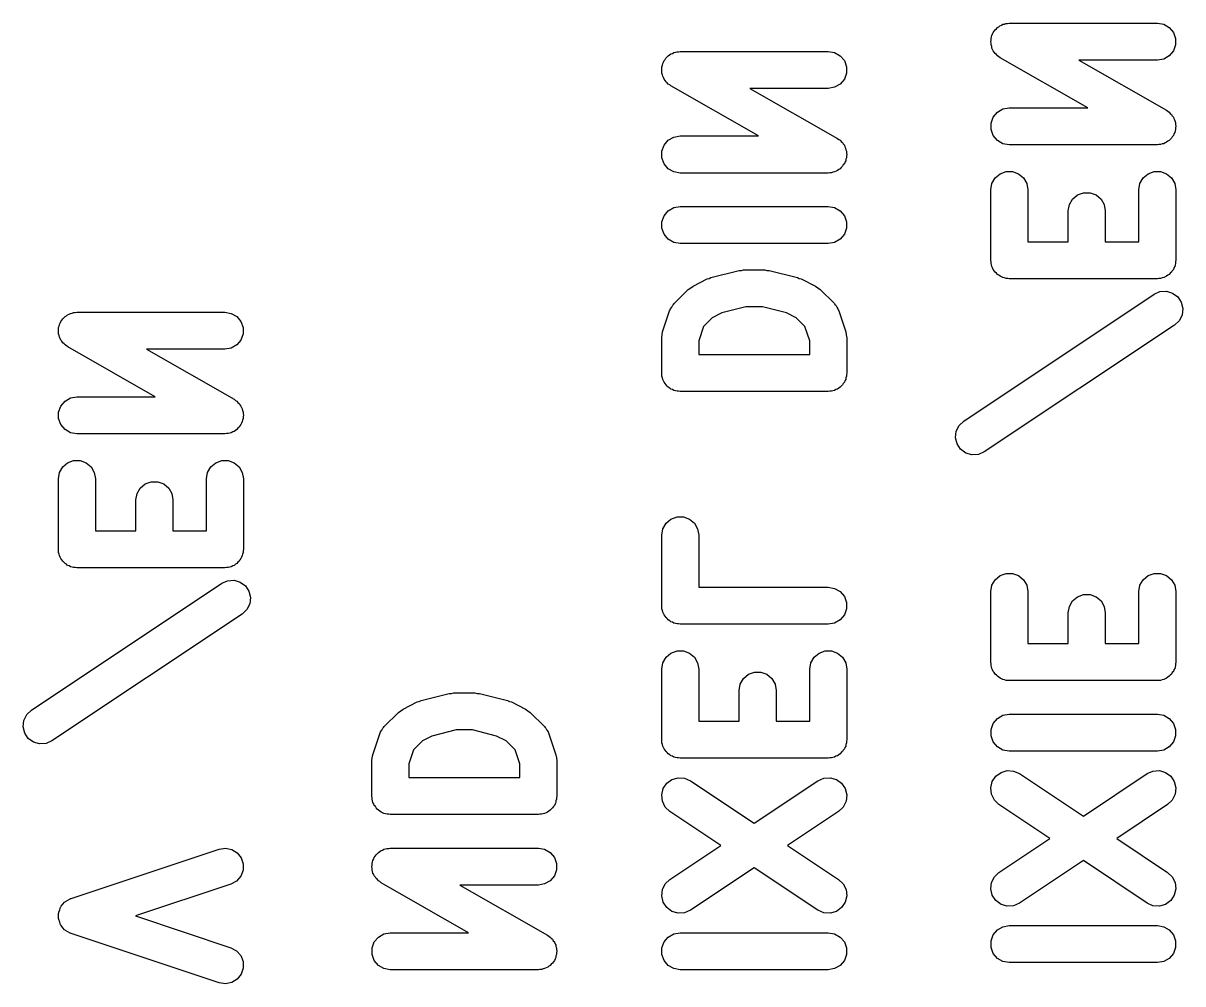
# Model space of a CAD drawing. Extents: x 70 to 226, y -104 to -44.
# Drawn here: x 131.1 to 140.5, y -96.87 to -89.09 of the extents above; entities that cross this region are included whole.
import ezdxf

# ---------------------------------------------------------------- set-up
doc = ezdxf.new("R2010")
doc.units = 0
doc.header["$MEASUREMENT"] = 0
doc.layers.add('BLACK', color=7, linetype='CONTINUOUS')

msp = doc.modelspace()

# ---------------------------------------------------------------- linework, layer by layer
at = {"layer": 'Black'}
for p, q in [((139.055, -89.0942), (139.067, -89.0898)), ((139.067, -89.0898), (139.08, -89.0897)), ((139.08, -89.0897), (139.094, -89.0874)), ((139.094, -89.0874), (140.294, -89.0874)), ((140.294, -89.0874), (140.345, -89.0964)), ((138.95, -89.1993), (138.952, -89.1867)), ((138.952, -89.1867), (138.959, -89.175)), ((138.959, -89.175), (138.964, -89.1624)), ((138.964, -89.1624), (138.972, -89.1526)), ((138.972, -89.1526), (138.978, -89.1415)), ((138.978, -89.1415), (138.989, -89.1328)), ((138.989, -89.1328), (138.997, -89.1224)), ((138.997, -89.1224), (139.008, -89.1161)), ((139.008, -89.1161), (139.018, -89.1078)), ((139.018, -89.1078), (139.031, -89.1031)), ((139.031, -89.1031), (139.042, -89.0964)), ((139.042, -89.0964), (139.055, -89.0942)), ((140.345, -89.0964), (140.39, -89.1224)), ((140.39, -89.1224), (140.424, -89.1624)), ((140.424, -89.1624), (140.441, -89.2113)), ((138.944, -89.238), (138.946, -89.2248)), ((138.946, -89.2506), (138.944, -89.238)), ((138.946, -89.2113), (138.95, -89.1993)), ((138.946, -89.2248), (138.946, -89.2113)), ((138.946, -89.2634), (138.946, -89.2506)), ((138.951, -89.276), (138.946, -89.2634)), ((138.953, -89.2893), (138.951, -89.276)), ((140.441, -89.2634), (140.424, -89.3124)), ((140.441, -89.2113), (140.441, -89.2634)), ((136.305, -89.3811), (136.311, -89.37)), ((136.311, -89.37), (136.322, -89.3613)), ((136.322, -89.3613), (136.33, -89.351)), ((136.33, -89.351), (136.341, -89.3446)), ((136.341, -89.3446), (136.351, -89.3364)), ((136.351, -89.3364), (136.364, -89.3317)), ((136.364, -89.3317), (136.375, -89.325)), ((136.375, -89.325), (136.388, -89.3228)), ((136.388, -89.3228), (136.4, -89.3183)), ((136.4, -89.3183), (136.413, -89.3183)), ((136.413, -89.3183), (136.427, -89.3159)), ((136.427, -89.3159), (137.627, -89.3159)), ((137.627, -89.3159), (137.678, -89.325)), ((137.678, -89.325), (137.723, -89.351)), ((137.723, -89.351), (137.757, -89.3909)), ((138.959, -89.3003), (138.953, -89.2893)), ((138.964, -89.3124), (138.959, -89.3003)), ((138.972, -89.3227), (138.964, -89.3124)), ((138.979, -89.3343), (138.972, -89.3227)), ((138.989, -89.3425), (138.979, -89.3343)), ((138.997, -89.3523), (138.989, -89.3425)), ((139.009, -89.359), (138.997, -89.3523)), ((139.019, -89.3676), (139.009, -89.359)), ((139.729, -89.7731), (139.019, -89.3676)), ((140.39, -89.3523), (140.345, -89.3783)), ((140.424, -89.3124), (140.39, -89.3523)), ((136.277, -89.4666), (136.279, -89.4533)), ((136.279, -89.4792), (136.277, -89.4666)), ((136.279, -89.4399), (136.283, -89.4279)), ((136.279, -89.4533), (136.279, -89.4399)), ((136.283, -89.4279), (136.285, -89.4153)), ((136.285, -89.4153), (136.292, -89.4036)), ((136.292, -89.4036), (136.297, -89.3909)), ((136.297, -89.3909), (136.305, -89.3811)), ((137.757, -89.3909), (137.774, -89.4399)), ((137.774, -89.4399), (137.774, -89.492)), ((140.294, -89.3874), (139.658, -89.3874)), ((139.658, -89.3874), (140.368, -89.7928)), ((140.345, -89.3783), (140.294, -89.3874)), ((136.279, -89.492), (136.279, -89.4792)), ((136.284, -89.5046), (136.279, -89.492)), ((136.286, -89.5179), (136.284, -89.5046)), ((136.292, -89.5289), (136.286, -89.5179)), ((136.297, -89.5409), (136.292, -89.5289)), ((136.305, -89.5512), (136.297, -89.5409)), ((136.312, -89.5629), (136.305, -89.5512)), ((136.322, -89.571), (136.312, -89.5629)), ((137.757, -89.5409), (137.723, -89.5808)), ((137.774, -89.492), (137.757, -89.5409)), ((136.33, -89.5808), (136.322, -89.571)), ((136.342, -89.5876), (136.33, -89.5808)), ((136.352, -89.5962), (136.342, -89.5876)), ((137.062, -90.0016), (136.352, -89.5962)), ((137.627, -89.6159), (136.991, -89.6159)), ((136.991, -89.6159), (137.701, -90.0214)), ((137.678, -89.6069), (137.627, -89.6159)), ((137.723, -89.5808), (137.678, -89.6069)), ((138.964, -89.8481), (138.997, -89.8082)), ((138.997, -89.8082), (139.042, -89.7821)), ((139.042, -89.7821), (139.094, -89.7731)), ((139.094, -89.7731), (139.729, -89.7731)), ((140.368, -89.7928), (140.378, -89.8014)), ((140.378, -89.8014), (140.39, -89.8082)), ((140.39, -89.8082), (140.398, -89.818)), ((140.398, -89.818), (140.408, -89.8261)), ((140.408, -89.8261), (140.415, -89.8378)), ((140.415, -89.8378), (140.424, -89.8481)), ((138.946, -89.897), (138.964, -89.8481)), ((138.946, -89.9491), (138.946, -89.897)), ((140.424, -89.8481), (140.428, -89.8601)), ((140.428, -89.8601), (140.434, -89.8711)), ((140.434, -89.8711), (140.437, -89.8844)), ((140.437, -89.8844), (140.441, -89.897)), ((140.441, -89.897), (140.441, -89.9098)), ((140.441, -89.9098), (140.444, -89.9224)), ((140.444, -89.9224), (140.441, -89.9357)), ((140.441, -89.9357), (140.441, -89.9491)), ((136.33, -90.0367), (136.375, -90.0107)), ((136.375, -90.0107), (136.427, -90.0016)), ((136.427, -90.0016), (137.062, -90.0016)), ((137.701, -90.0214), (137.711, -90.03)), ((137.711, -90.03), (137.723, -90.0367)), ((138.964, -89.9981), (138.946, -89.9491)), ((138.997, -90.038), (138.964, -89.9981)), ((140.399, -90.0277), (140.39, -90.038)), ((140.409, -90.019), (140.399, -90.0277)), ((140.415, -90.0079), (140.409, -90.019)), ((140.424, -89.9981), (140.415, -90.0079)), ((140.428, -89.9854), (140.424, -89.9981)), ((140.435, -89.9737), (140.428, -89.9854)), ((140.437, -89.9611), (140.435, -89.9737)), ((140.441, -89.9491), (140.437, -89.9611)), ((136.279, -90.1256), (136.297, -90.0766)), ((136.279, -90.1777), (136.279, -90.1256)), ((136.297, -90.0766), (136.33, -90.0367)), ((137.723, -90.0367), (137.731, -90.0465)), ((137.731, -90.0465), (137.741, -90.0547)), ((137.741, -90.0547), (137.748, -90.0663)), ((137.748, -90.0663), (137.757, -90.0766)), ((137.757, -90.0766), (137.761, -90.0887)), ((137.761, -90.0887), (137.767, -90.0997)), ((137.767, -90.0997), (137.77, -90.113)), ((137.77, -90.113), (137.774, -90.1256)), ((137.774, -90.1256), (137.774, -90.1384)), ((139.042, -90.064), (138.997, -90.038)), ((139.094, -90.0731), (139.042, -90.064)), ((140.294, -90.0731), (139.094, -90.0731)), ((140.307, -90.0707), (140.294, -90.0731)), ((140.32, -90.0707), (140.307, -90.0707)), ((140.332, -90.0662), (140.32, -90.0707)), ((140.345, -90.064), (140.332, -90.0662)), ((140.357, -90.0573), (140.345, -90.064)), ((140.369, -90.0526), (140.357, -90.0573)), ((140.379, -90.0444), (140.369, -90.0526)), ((140.39, -90.038), (140.379, -90.0444)), ((136.297, -90.2266), (136.279, -90.1777)), ((137.761, -90.214), (137.757, -90.2266)), ((137.768, -90.2023), (137.761, -90.214)), ((137.77, -90.1897), (137.768, -90.2023)), ((137.774, -90.1777), (137.77, -90.1897)), ((137.774, -90.1384), (137.777, -90.151)), ((137.777, -90.151), (137.774, -90.1642)), ((137.774, -90.1642), (137.774, -90.1777)), ((136.33, -90.2665), (136.297, -90.2266)), ((136.375, -90.2926), (136.33, -90.2665)), ((136.427, -90.3016), (136.375, -90.2926)), ((137.627, -90.3016), (136.427, -90.3016)), ((137.64, -90.2993), (137.627, -90.3016)), ((137.653, -90.2992), (137.64, -90.2993)), ((137.665, -90.2948), (137.653, -90.2992)), ((137.678, -90.2926), (137.665, -90.2948)), ((137.69, -90.2859), (137.678, -90.2926)), ((137.702, -90.2812), (137.69, -90.2859)), ((137.712, -90.2729), (137.702, -90.2812)), ((137.723, -90.2665), (137.712, -90.2729)), ((137.732, -90.2562), (137.723, -90.2665)), ((137.742, -90.2475), (137.732, -90.2562)), ((137.748, -90.2364), (137.742, -90.2475)), ((137.757, -90.2266), (137.748, -90.2364)), ((138.979, -90.3409), (139.019, -90.3075)), ((139.019, -90.3075), (139.068, -90.2896)), ((139.068, -90.2896), (139.12, -90.2896)), ((139.12, -90.2896), (139.169, -90.3075)), ((139.169, -90.3075), (139.209, -90.3409)), ((140.179, -90.3409), (140.219, -90.3075)), ((140.219, -90.3075), (140.268, -90.2896)), ((140.268, -90.2896), (140.32, -90.2896)), ((140.32, -90.2896), (140.369, -90.3075)), ((140.369, -90.3075), (140.409, -90.3409)), ((138.944, -90.4374), (138.953, -90.3861)), ((138.953, -90.3861), (138.979, -90.3409)), ((139.209, -90.3409), (139.235, -90.3861)), ((139.235, -90.3861), (139.244, -90.4374)), ((140.144, -90.4374), (140.153, -90.3861)), ((140.153, -90.3861), (140.179, -90.3409)), ((140.409, -90.3409), (140.435, -90.3861)), ((140.435, -90.3861), (140.444, -90.4374)), ((138.944, -91.0088), (138.944, -90.4374)), ((139.244, -90.4374), (139.244, -90.8588)), ((139.607, -90.5124), (139.647, -90.4789)), ((139.647, -90.4789), (139.696, -90.4611)), ((139.696, -90.4611), (139.748, -90.4611)), ((139.748, -90.4611), (139.797, -90.4789)), ((139.797, -90.4789), (139.837, -90.5124)), ((140.144, -90.8588), (140.144, -90.4374)), ((140.444, -90.4374), (140.444, -91.0088)), ((136.33, -90.6082), (136.375, -90.5821)), ((136.375, -90.5821), (136.427, -90.5731)), ((136.427, -90.5731), (137.627, -90.5731)), ((137.627, -90.5731), (137.678, -90.5821)), ((137.678, -90.5821), (137.723, -90.6082)), ((139.572, -90.6088), (139.581, -90.5575)), ((139.581, -90.5575), (139.607, -90.5124)), ((139.837, -90.5124), (139.863, -90.5575)), ((139.863, -90.5575), (139.872, -90.6088)), ((136.279, -90.697), (136.297, -90.6481)), ((136.297, -90.6481), (136.33, -90.6082)), ((137.723, -90.6082), (137.757, -90.6481)), ((137.757, -90.6481), (137.774, -90.697)), ((139.572, -90.8588), (139.572, -90.6088)), ((139.872, -90.6088), (139.872, -90.8588)), ((136.279, -90.7491), (136.279, -90.697)), ((136.297, -90.7981), (136.279, -90.7491)), ((137.774, -90.7491), (137.757, -90.7981)), ((137.774, -90.697), (137.774, -90.7491)), ((136.33, -90.838), (136.297, -90.7981)), ((136.375, -90.864), (136.33, -90.838)), ((136.427, -90.8731), (136.375, -90.864)), ((137.627, -90.8731), (136.427, -90.8731)), ((137.678, -90.864), (137.627, -90.8731)), ((137.723, -90.838), (137.678, -90.864)), ((137.757, -90.7981), (137.723, -90.838)), ((139.244, -90.8588), (139.572, -90.8588)), ((139.872, -90.8588), (140.144, -90.8588)), ((138.946, -91.0217), (138.944, -91.0088)), ((138.946, -91.0348), (138.946, -91.0217)), ((138.95, -91.0472), (138.946, -91.0348)), ((138.953, -91.0601), (138.95, -91.0472)), ((138.959, -91.0715), (138.953, -91.0601)), ((140.435, -91.0601), (140.428, -91.0715)), ((140.437, -91.0472), (140.435, -91.0601)), ((140.441, -91.0348), (140.437, -91.0472)), ((140.444, -91.0088), (140.441, -91.0217)), ((140.441, -91.0217), (140.441, -91.0348)), ((136.531, -91.2175), (136.645, -91.1603)), ((136.645, -91.1603), (136.661, -91.1557)), ((136.661, -91.1557), (136.676, -91.149)), ((136.676, -91.149), (136.905, -91.0918)), ((136.905, -91.0918), (136.923, -91.0905)), ((136.923, -91.0905), (136.941, -91.0874)), ((136.941, -91.0874), (137.112, -91.0874)), ((137.112, -91.0874), (137.13, -91.0905)), ((137.13, -91.0905), (137.149, -91.0918)), ((137.149, -91.0918), (137.377, -91.149)), ((137.377, -91.149), (137.392, -91.1557)), ((137.392, -91.1557), (137.408, -91.1603)), ((137.408, -91.1603), (137.522, -91.2175)), ((138.964, -91.0838), (138.959, -91.0715)), ((138.972, -91.0938), (138.964, -91.0838)), ((138.979, -91.1052), (138.972, -91.0938)), ((138.989, -91.1136), (138.979, -91.1052)), ((138.997, -91.1237), (138.989, -91.1136)), ((139.009, -91.1303), (138.997, -91.1237)), ((139.019, -91.1387), (139.009, -91.1303)), ((139.031, -91.1432), (139.019, -91.1387)), ((139.042, -91.1497), (139.031, -91.1432)), ((139.055, -91.152), (139.042, -91.1497)), ((139.068, -91.1565), (139.055, -91.152)), ((139.081, -91.1565), (139.068, -91.1565)), ((139.094, -91.1588), (139.081, -91.1565)), ((140.294, -91.1588), (139.094, -91.1588)), ((140.307, -91.1565), (140.294, -91.1588)), ((140.32, -91.1565), (140.307, -91.1565)), ((140.332, -91.152), (140.32, -91.1565)), ((140.345, -91.1497), (140.332, -91.152)), ((140.356, -91.1432), (140.345, -91.1497)), ((140.369, -91.1387), (140.356, -91.1432)), ((140.379, -91.1303), (140.369, -91.1387)), ((140.39, -91.1237), (140.379, -91.1303)), ((140.398, -91.1136), (140.39, -91.1237)), ((140.409, -91.1052), (140.398, -91.1136)), ((140.415, -91.0938), (140.409, -91.1052)), ((140.424, -91.0838), (140.415, -91.0938)), ((140.428, -91.0715), (140.424, -91.0838)), ((136.378, -91.3599), (136.492, -91.2456)), ((136.492, -91.2456), (136.512, -91.2318)), ((136.512, -91.2318), (136.531, -91.2175)), ((137.522, -91.2175), (137.542, -91.2318)), ((137.542, -91.2318), (137.561, -91.2456)), ((137.561, -91.2456), (137.676, -91.3599)), ((138.725, -92.3125), (140.268, -91.284)), ((140.268, -91.284), (140.315, -91.263)), ((140.315, -91.263), (140.367, -91.2597)), ((140.367, -91.2597), (140.417, -91.2743)), ((140.417, -91.2743), (140.459, -91.3052)), ((140.459, -91.3052), (140.488, -91.3485)), ((140.488, -91.3485), (140.5, -91.3991)), ((131.474, -91.446), (131.486, -91.4393)), ((131.486, -91.4393), (131.498, -91.437)), ((131.498, -91.437), (131.51, -91.4326)), ((131.51, -91.4326), (131.524, -91.4325)), ((131.524, -91.4325), (131.537, -91.4302)), ((131.537, -91.4302), (132.737, -91.4302)), ((132.737, -91.4302), (132.788, -91.4393)), ((132.788, -91.4393), (132.834, -91.4653)), ((136.284, -91.5899), (136.341, -91.4185)), ((136.341, -91.4185), (136.346, -91.4109)), ((136.346, -91.4109), (136.348, -91.4025)), ((136.348, -91.4025), (136.358, -91.3881)), ((136.358, -91.3881), (136.366, -91.3727)), ((136.366, -91.3727), (136.373, -91.3669)), ((136.373, -91.3669), (136.378, -91.3599)), ((136.765, -91.436), (136.687, -91.4749)), ((136.959, -91.3874), (136.765, -91.436)), ((137.094, -91.3874), (136.959, -91.3874)), ((137.289, -91.436), (137.094, -91.3874)), ((137.366, -91.4749), (137.289, -91.436)), ((137.676, -91.3599), (137.681, -91.3669)), ((137.681, -91.3669), (137.687, -91.3727)), ((137.687, -91.3727), (137.695, -91.3881)), ((137.695, -91.3881), (137.705, -91.4025)), ((137.705, -91.4025), (137.708, -91.4109)), ((137.708, -91.4109), (137.712, -91.4185)), ((137.712, -91.4185), (137.769, -91.5899)), ((140.5, -91.3991), (140.495, -91.4509)), ((131.394, -91.5421), (131.396, -91.5295)), ((131.396, -91.5295), (131.403, -91.5179)), ((131.403, -91.5179), (131.407, -91.5052)), ((131.407, -91.5052), (131.415, -91.4954)), ((131.415, -91.4954), (131.422, -91.4843)), ((131.422, -91.4843), (131.432, -91.4756)), ((131.432, -91.4756), (131.441, -91.4653)), ((131.441, -91.4653), (131.452, -91.4589)), ((131.452, -91.4589), (131.462, -91.4506)), ((131.462, -91.4506), (131.474, -91.446)), ((132.834, -91.4653), (132.867, -91.5052)), ((132.867, -91.5052), (132.885, -91.5542)), ((136.687, -91.4749), (136.615, -91.547)), ((137.438, -91.547), (137.366, -91.4749)), ((140.434, -91.5336), (138.891, -92.5622)), ((140.472, -91.4976), (140.434, -91.5336)), ((140.495, -91.4509), (140.472, -91.4976)), ((131.387, -91.5809), (131.389, -91.5676)), ((131.389, -91.5935), (131.387, -91.5809)), ((131.389, -91.5542), (131.394, -91.5421)), ((131.389, -91.5676), (131.389, -91.5542)), ((131.389, -91.6063), (131.389, -91.5935)), ((131.394, -91.6189), (131.389, -91.6063)), ((131.396, -91.6321), (131.394, -91.6189)), ((132.885, -91.6063), (132.867, -91.6552)), ((132.885, -91.5542), (132.885, -91.6063)), ((136.277, -91.6374), (136.281, -91.6137)), ((136.281, -91.6137), (136.284, -91.5899)), ((136.615, -91.547), (136.577, -91.6617)), ((137.477, -91.6617), (137.438, -91.547)), ((137.769, -91.5899), (137.772, -91.6137)), ((137.772, -91.6137), (137.777, -91.6374)), ((131.403, -91.6432), (131.396, -91.6321)), ((131.407, -91.6552), (131.403, -91.6432)), ((131.416, -91.6655), (131.407, -91.6552)), ((131.423, -91.6771), (131.416, -91.6655)), ((131.433, -91.6853), (131.423, -91.6771)), ((131.441, -91.6951), (131.433, -91.6853)), ((131.452, -91.7018), (131.441, -91.6951)), ((131.463, -91.7104), (131.452, -91.7018)), ((132.172, -92.1159), (131.463, -91.7104)), ((132.788, -91.7212), (132.737, -91.7302)), ((132.834, -91.6951), (132.788, -91.7212)), ((132.867, -91.6552), (132.834, -91.6951)), ((136.277, -91.9231), (136.277, -91.6374)), ((136.577, -91.6617), (136.577, -91.7731)), ((137.477, -91.7731), (137.477, -91.6617)), ((137.777, -91.6374), (137.777, -91.9231)), ((132.737, -91.7302), (132.102, -91.7302)), ((132.102, -91.7302), (132.812, -92.1357)), ((136.577, -91.7731), (137.477, -91.7731)), ((136.279, -91.936), (136.277, -91.9231)), ((136.279, -91.9491), (136.279, -91.936)), ((136.283, -91.9614), (136.279, -91.9491)), ((136.286, -91.9744), (136.283, -91.9614)), ((136.292, -91.9857), (136.286, -91.9744)), ((136.297, -91.9981), (136.292, -91.9857)), ((136.305, -92.0081), (136.297, -91.9981)), ((137.757, -91.9981), (137.748, -92.0081)), ((137.761, -91.9857), (137.757, -91.9981)), ((137.768, -91.9744), (137.761, -91.9857)), ((137.77, -91.9614), (137.768, -91.9744)), ((137.774, -91.9491), (137.77, -91.9614)), ((137.777, -91.9231), (137.774, -91.936)), ((137.774, -91.936), (137.774, -91.9491)), ((136.312, -92.0195), (136.305, -92.0081)), ((136.322, -92.0279), (136.312, -92.0195)), ((136.33, -92.038), (136.322, -92.0279)), ((136.342, -92.0445), (136.33, -92.038)), ((136.352, -92.053), (136.342, -92.0445)), ((136.364, -92.0575), (136.352, -92.053)), ((136.375, -92.064), (136.364, -92.0575)), ((136.388, -92.0663), (136.375, -92.064)), ((136.401, -92.0708), (136.388, -92.0663)), ((136.414, -92.0708), (136.401, -92.0708)), ((136.427, -92.0731), (136.414, -92.0708)), ((137.627, -92.0731), (136.427, -92.0731)), ((137.64, -92.0708), (137.627, -92.0731)), ((137.653, -92.0708), (137.64, -92.0708)), ((137.665, -92.0663), (137.653, -92.0708)), ((137.678, -92.064), (137.665, -92.0663)), ((137.689, -92.0575), (137.678, -92.064)), ((137.702, -92.053), (137.689, -92.0575)), ((137.712, -92.0445), (137.702, -92.053)), ((137.723, -92.038), (137.712, -92.0445)), ((137.731, -92.0279), (137.723, -92.038)), ((137.742, -92.0195), (137.731, -92.0279)), ((137.748, -92.0081), (137.742, -92.0195)), ((131.389, -92.2399), (131.407, -92.1909)), ((131.407, -92.1909), (131.441, -92.151)), ((131.441, -92.151), (131.486, -92.125)), ((131.486, -92.125), (131.537, -92.1159)), ((131.537, -92.1159), (132.172, -92.1159)), ((132.812, -92.1357), (132.822, -92.1443)), ((132.822, -92.1443), (132.834, -92.151)), ((132.834, -92.151), (132.842, -92.1608)), ((132.842, -92.1608), (132.852, -92.169)), ((132.852, -92.169), (132.858, -92.1806)), ((132.858, -92.1806), (132.867, -92.1909)), ((132.867, -92.1909), (132.871, -92.2029)), ((131.389, -92.292), (131.389, -92.2399)), ((132.871, -92.2029), (132.878, -92.214)), ((132.878, -92.214), (132.88, -92.2272)), ((132.88, -92.2272), (132.885, -92.2399)), ((132.885, -92.2399), (132.885, -92.2527)), ((132.885, -92.2527), (132.887, -92.2653)), ((132.887, -92.2653), (132.885, -92.2785)), ((132.885, -92.2785), (132.885, -92.292)), ((131.407, -92.3409), (131.389, -92.292)), ((131.441, -92.3808), (131.407, -92.3409)), ((131.486, -92.4069), (131.441, -92.3808)), ((132.834, -92.3808), (132.822, -92.3872)), ((132.842, -92.3705), (132.834, -92.3808)), ((132.852, -92.3618), (132.842, -92.3705)), ((132.859, -92.3507), (132.852, -92.3618)), ((132.867, -92.3409), (132.859, -92.3507)), ((132.872, -92.3283), (132.867, -92.3409)), ((132.878, -92.3166), (132.872, -92.3283)), ((132.88, -92.304), (132.878, -92.3166)), ((132.885, -92.292), (132.88, -92.304)), ((138.664, -92.3952), (138.687, -92.3485)), ((138.687, -92.3485), (138.725, -92.3125)), ((131.537, -92.4159), (131.486, -92.4069)), ((132.737, -92.4159), (131.537, -92.4159)), ((132.75, -92.4136), (132.737, -92.4159)), ((132.764, -92.4135), (132.75, -92.4136)), ((132.776, -92.4091), (132.764, -92.4135)), ((132.788, -92.4069), (132.776, -92.4091)), ((132.8, -92.4002), (132.788, -92.4069)), ((132.813, -92.3955), (132.8, -92.4002)), ((132.822, -92.3872), (132.813, -92.3955)), ((138.658, -92.447), (138.664, -92.3952)), ((138.671, -92.4976), (138.658, -92.447)), ((138.699, -92.541), (138.671, -92.4976)), ((138.741, -92.5718), (138.699, -92.541)), ((138.891, -92.5622), (138.843, -92.5831)), ((131.422, -92.6838), (131.462, -92.6503)), ((131.462, -92.6503), (131.511, -92.6325)), ((131.511, -92.6325), (131.563, -92.6325)), ((131.563, -92.6325), (131.612, -92.6503)), ((131.612, -92.6503), (131.652, -92.6838)), ((132.622, -92.6838), (132.662, -92.6503)), ((132.662, -92.6503), (132.711, -92.6325)), ((132.711, -92.6325), (132.763, -92.6325)), ((132.763, -92.6325), (132.812, -92.6503)), ((132.812, -92.6503), (132.852, -92.6838)), ((138.791, -92.5864), (138.741, -92.5718)), ((138.843, -92.5831), (138.791, -92.5864)), ((131.387, -92.7802), (131.396, -92.7289)), ((131.396, -92.7289), (131.422, -92.6838)), ((131.652, -92.6838), (131.678, -92.7289)), ((131.678, -92.7289), (131.687, -92.7802)), ((132.587, -92.7802), (132.596, -92.7289)), ((132.596, -92.7289), (132.622, -92.6838)), ((132.852, -92.6838), (132.878, -92.7289)), ((132.878, -92.7289), (132.887, -92.7802)), ((131.387, -93.3516), (131.387, -92.7802)), ((131.687, -92.7802), (131.687, -93.2016)), ((132.051, -92.8552), (132.091, -92.8217)), ((132.091, -92.8217), (132.14, -92.8039)), ((132.14, -92.8039), (132.192, -92.8039)), ((132.192, -92.8039), (132.241, -92.8217)), ((132.241, -92.8217), (132.281, -92.8552)), ((132.587, -93.2016), (132.587, -92.7802)), ((132.887, -92.7802), (132.887, -93.3516)), ((132.016, -92.9516), (132.025, -92.9003)), ((132.025, -92.9003), (132.051, -92.8552)), ((132.281, -92.8552), (132.307, -92.9003)), ((132.307, -92.9003), (132.316, -92.9516)), ((132.016, -93.2016), (132.016, -92.9516)), ((132.316, -92.9516), (132.316, -93.2016)), ((136.312, -93.1409), (136.352, -93.1075)), ((136.352, -93.1075), (136.401, -93.0896)), ((136.401, -93.0896), (136.453, -93.0896)), ((136.453, -93.0896), (136.502, -93.1075)), ((136.502, -93.1075), (136.542, -93.1409)), ((131.687, -93.2016), (132.016, -93.2016)), ((132.316, -93.2016), (132.587, -93.2016)), ((136.277, -93.2374), (136.286, -93.1861)), ((136.286, -93.1861), (136.312, -93.1409)), ((136.542, -93.1409), (136.568, -93.1861)), ((136.568, -93.1861), (136.577, -93.2374)), ((136.277, -93.8088), (136.277, -93.2374)), ((136.577, -93.2374), (136.577, -93.6588)), ((131.389, -93.3646), (131.387, -93.3516)), ((131.389, -93.3777), (131.389, -93.3646)), ((131.394, -93.39), (131.389, -93.3777)), ((131.396, -93.4029), (131.394, -93.39)), ((131.403, -93.4143), (131.396, -93.4029)), ((131.407, -93.4266), (131.403, -93.4143)), ((132.872, -93.4143), (132.867, -93.4266)), ((132.878, -93.4029), (132.872, -93.4143)), ((132.88, -93.39), (132.878, -93.4029)), ((132.885, -93.3777), (132.88, -93.39)), ((132.887, -93.3516), (132.885, -93.3646)), ((132.885, -93.3646), (132.885, -93.3777)), ((131.416, -93.4367), (131.407, -93.4266)), ((131.422, -93.4481), (131.416, -93.4367)), ((131.432, -93.4565), (131.422, -93.4481)), ((131.441, -93.4665), (131.432, -93.4565)), ((131.452, -93.4731), (131.441, -93.4665)), ((131.462, -93.4815), (131.452, -93.4731)), ((131.474, -93.486), (131.462, -93.4815)), ((131.486, -93.4926), (131.474, -93.486)), ((131.499, -93.4949), (131.486, -93.4926)), ((131.511, -93.4994), (131.499, -93.4949)), ((131.524, -93.4994), (131.511, -93.4994)), ((131.537, -93.5016), (131.524, -93.4994)), ((132.737, -93.5016), (131.537, -93.5016)), ((132.75, -93.4994), (132.737, -93.5016)), ((132.763, -93.4994), (132.75, -93.4994)), ((132.776, -93.4949), (132.763, -93.4994)), ((132.788, -93.4926), (132.776, -93.4949)), ((132.8, -93.486), (132.788, -93.4926)), ((132.812, -93.4815), (132.8, -93.486)), ((132.822, -93.4731), (132.812, -93.4815)), ((132.834, -93.4665), (132.822, -93.4731)), ((132.842, -93.4565), (132.834, -93.4665)), ((132.852, -93.4481), (132.842, -93.4565)), ((132.859, -93.4367), (132.852, -93.4481)), ((132.867, -93.4266), (132.859, -93.4367)), ((132.759, -93.6059), (132.811, -93.6026)), ((132.811, -93.6026), (132.861, -93.6172)), ((138.953, -93.6432), (138.979, -93.5981)), ((138.979, -93.5981), (139.019, -93.5646)), ((139.019, -93.5646), (139.068, -93.5468)), ((139.068, -93.5468), (139.12, -93.5468)), ((139.12, -93.5468), (139.169, -93.5646)), ((139.169, -93.5646), (139.209, -93.5981)), ((139.209, -93.5981), (139.235, -93.6432)), ((140.153, -93.6432), (140.179, -93.5981)), ((140.179, -93.5981), (140.219, -93.5646)), ((140.219, -93.5646), (140.268, -93.5468)), ((140.268, -93.5468), (140.32, -93.5468)), ((140.32, -93.5468), (140.369, -93.5646)), ((140.369, -93.5646), (140.409, -93.5981)), ((140.409, -93.5981), (140.435, -93.6432)), ((131.168, -94.6554), (132.711, -93.6268)), ((132.711, -93.6268), (132.759, -93.6059)), ((132.861, -93.6172), (132.903, -93.648)), ((132.903, -93.648), (132.932, -93.6914)), ((132.932, -93.6914), (132.944, -93.742)), ((136.577, -93.6588), (137.627, -93.6588)), ((137.627, -93.6588), (137.678, -93.6678)), ((137.678, -93.6678), (137.723, -93.6939)), ((137.723, -93.6939), (137.757, -93.7338)), ((138.944, -93.6945), (138.953, -93.6432)), ((138.944, -94.2659), (138.944, -93.6945)), ((139.235, -93.6432), (139.244, -93.6945)), ((139.244, -93.6945), (139.244, -94.1159)), ((140.144, -93.6945), (140.153, -93.6432)), ((140.144, -94.1159), (140.144, -93.6945)), ((140.435, -93.6432), (140.444, -93.6945)), ((140.444, -93.6945), (140.444, -94.2659)), ((132.944, -93.742), (132.938, -93.7938)), ((137.757, -93.7338), (137.774, -93.7827)), ((137.774, -93.7827), (137.774, -93.8348)), ((139.581, -93.8146), (139.607, -93.7695)), ((139.607, -93.7695), (139.647, -93.736)), ((139.647, -93.736), (139.696, -93.7182)), ((139.696, -93.7182), (139.748, -93.7182)), ((139.748, -93.7182), (139.797, -93.736)), ((139.797, -93.736), (139.837, -93.7695)), ((139.837, -93.7695), (139.863, -93.8146)), ((132.877, -93.8765), (131.335, -94.905)), ((132.915, -93.8405), (132.877, -93.8765)), ((132.938, -93.7938), (132.915, -93.8405)), ((136.279, -93.8217), (136.277, -93.8088)), ((136.279, -93.8348), (136.279, -93.8217)), ((136.283, -93.8472), (136.279, -93.8348)), ((136.286, -93.8601), (136.283, -93.8472)), ((136.292, -93.8715), (136.286, -93.8601)), ((136.297, -93.8838), (136.292, -93.8715)), ((136.305, -93.8938), (136.297, -93.8838)), ((137.757, -93.8838), (137.723, -93.9237)), ((137.774, -93.8348), (137.757, -93.8838)), ((139.572, -93.8659), (139.581, -93.8146)), ((139.572, -94.1159), (139.572, -93.8659)), ((139.863, -93.8146), (139.872, -93.8659)), ((139.872, -93.8659), (139.872, -94.1159)), ((136.312, -93.9052), (136.305, -93.8938)), ((136.322, -93.9136), (136.312, -93.9052)), ((136.33, -93.9237), (136.322, -93.9136)), ((136.342, -93.9303), (136.33, -93.9237)), ((136.352, -93.9387), (136.342, -93.9303)), ((136.364, -93.9432), (136.352, -93.9387)), ((136.375, -93.9497), (136.364, -93.9432)), ((136.388, -93.952), (136.375, -93.9497)), ((136.401, -93.9565), (136.388, -93.952)), ((136.414, -93.9565), (136.401, -93.9565)), ((136.427, -93.9588), (136.414, -93.9565)), ((137.627, -93.9588), (136.427, -93.9588)), ((137.678, -93.9497), (137.627, -93.9588)), ((137.723, -93.9237), (137.678, -93.9497)), ((139.244, -94.1159), (139.572, -94.1159)), ((139.872, -94.1159), (140.144, -94.1159)), ((136.286, -94.2718), (136.312, -94.2267)), ((136.312, -94.2267), (136.352, -94.1932)), ((136.352, -94.1932), (136.401, -94.1753)), ((136.401, -94.1753), (136.453, -94.1753)), ((136.453, -94.1753), (136.502, -94.1932)), ((136.502, -94.1932), (136.542, -94.2267)), ((136.542, -94.2267), (136.568, -94.2718)), ((137.486, -94.2718), (137.512, -94.2267)), ((137.512, -94.2267), (137.552, -94.1932)), ((137.552, -94.1932), (137.601, -94.1753)), ((137.601, -94.1753), (137.653, -94.1753)), ((137.653, -94.1753), (137.702, -94.1932)), ((137.702, -94.1932), (137.742, -94.2267)), ((137.742, -94.2267), (137.768, -94.2718)), ((136.277, -94.3231), (136.286, -94.2718)), ((136.277, -94.8945), (136.277, -94.3231)), ((136.568, -94.2718), (136.577, -94.3231)), ((136.577, -94.3231), (136.577, -94.7445)), ((136.98, -94.3646), (137.029, -94.3468)), ((137.029, -94.3468), (137.081, -94.3468)), ((137.081, -94.3468), (137.13, -94.3646)), ((137.477, -94.3231), (137.486, -94.2718)), ((137.477, -94.7445), (137.477, -94.3231)), ((137.768, -94.2718), (137.777, -94.3231)), ((137.777, -94.3231), (137.777, -94.8945)), ((138.946, -94.2789), (138.944, -94.2659)), ((138.946, -94.292), (138.946, -94.2789)), ((138.95, -94.3043), (138.946, -94.292)), ((138.953, -94.3172), (138.95, -94.3043)), ((138.959, -94.3286), (138.953, -94.3172)), ((138.964, -94.3409), (138.959, -94.3286)), ((138.972, -94.351), (138.964, -94.3409)), ((138.979, -94.3623), (138.972, -94.351)), ((140.415, -94.351), (140.409, -94.3623)), ((140.424, -94.3409), (140.415, -94.351)), ((140.428, -94.3286), (140.424, -94.3409)), ((140.435, -94.3172), (140.428, -94.3286)), ((140.437, -94.3043), (140.435, -94.3172)), ((140.441, -94.292), (140.437, -94.3043)), ((140.444, -94.2659), (140.441, -94.2789)), ((140.441, -94.2789), (140.441, -94.292)), ((136.905, -94.4945), (136.914, -94.4432)), ((136.914, -94.4432), (136.94, -94.3981)), ((136.94, -94.3981), (136.98, -94.3646)), ((137.13, -94.3646), (137.17, -94.3981)), ((137.17, -94.3981), (137.196, -94.4432)), ((137.196, -94.4432), (137.205, -94.4945)), ((138.989, -94.3708), (138.979, -94.3623)), ((138.997, -94.3808), (138.989, -94.3708)), ((139.009, -94.3874), (138.997, -94.3808)), ((139.019, -94.3958), (139.009, -94.3874)), ((139.031, -94.4003), (139.019, -94.3958)), ((139.042, -94.4069), (139.031, -94.4003)), ((139.055, -94.4092), (139.042, -94.4069)), ((139.068, -94.4136), (139.055, -94.4092)), ((139.081, -94.4136), (139.068, -94.4136)), ((139.094, -94.4159), (139.081, -94.4136)), ((140.294, -94.4159), (139.094, -94.4159)), ((140.307, -94.4136), (140.294, -94.4159)), ((140.32, -94.4136), (140.307, -94.4136)), ((140.332, -94.4092), (140.32, -94.4136)), ((140.345, -94.4069), (140.332, -94.4092)), ((140.356, -94.4003), (140.345, -94.4069)), ((140.369, -94.3958), (140.356, -94.4003)), ((140.379, -94.3874), (140.369, -94.3958)), ((140.39, -94.3808), (140.379, -94.3874)), ((140.398, -94.3708), (140.39, -94.3808)), ((140.409, -94.3623), (140.398, -94.3708)), ((134.326, -94.5776), (134.555, -94.5204)), ((134.555, -94.5204), (134.573, -94.5191)), ((134.573, -94.5191), (134.591, -94.5159)), ((134.591, -94.5159), (134.763, -94.5159)), ((134.763, -94.5159), (134.781, -94.5191)), ((134.781, -94.5191), (134.799, -94.5204)), ((134.799, -94.5204), (135.028, -94.5776)), ((136.905, -94.7445), (136.905, -94.4945)), ((137.205, -94.4945), (137.205, -94.7445)), ((134.181, -94.6461), (134.296, -94.5889)), ((134.296, -94.5889), (134.311, -94.5842)), ((134.311, -94.5842), (134.326, -94.5776)), ((135.028, -94.5776), (135.043, -94.5842)), ((135.043, -94.5842), (135.059, -94.5889)), ((135.059, -94.5889), (135.173, -94.6461)), ((131.107, -94.7381), (131.131, -94.6914)), ((131.131, -94.6914), (131.168, -94.6554)), ((134.028, -94.7884), (134.143, -94.6741)), ((134.143, -94.6741), (134.162, -94.6604)), ((134.162, -94.6604), (134.181, -94.6461)), ((135.173, -94.6461), (135.192, -94.6604)), ((135.192, -94.6604), (135.212, -94.6741)), ((135.212, -94.6741), (135.326, -94.7884)), ((138.964, -94.7624), (138.997, -94.7224)), ((138.997, -94.7224), (139.042, -94.6964)), ((139.042, -94.6964), (139.094, -94.6874)), ((139.094, -94.6874), (140.294, -94.6874)), ((140.294, -94.6874), (140.345, -94.6964)), ((140.345, -94.6964), (140.39, -94.7224)), ((140.39, -94.7224), (140.424, -94.7624)), ((131.102, -94.7899), (131.107, -94.7381)), ((131.114, -94.8405), (131.102, -94.7899)), ((133.998, -94.8311), (134.008, -94.8167)), ((134.008, -94.8167), (134.017, -94.8013)), ((134.017, -94.8013), (134.023, -94.7955)), ((134.023, -94.7955), (134.028, -94.7884)), ((134.61, -94.8159), (134.415, -94.8646)), ((134.744, -94.8159), (134.61, -94.8159)), ((134.939, -94.8646), (134.744, -94.8159)), ((135.326, -94.7884), (135.331, -94.7955)), ((135.331, -94.7955), (135.337, -94.8013)), ((135.337, -94.8013), (135.346, -94.8167)), ((135.346, -94.8167), (135.356, -94.8311)), ((136.577, -94.7445), (136.905, -94.7445)), ((137.205, -94.7445), (137.477, -94.7445)), ((138.946, -94.8113), (138.964, -94.7624)), ((138.946, -94.8634), (138.946, -94.8113)), ((140.424, -94.7624), (140.441, -94.8113)), ((140.441, -94.8113), (140.441, -94.8634)), ((131.143, -94.8838), (131.114, -94.8405)), ((131.185, -94.9147), (131.143, -94.8838)), ((131.235, -94.9293), (131.185, -94.9147)), ((131.335, -94.905), (131.287, -94.926)), ((133.935, -95.0185), (133.992, -94.8471)), ((133.992, -94.8471), (133.996, -94.8395)), ((133.996, -94.8395), (133.998, -94.8311)), ((134.337, -94.9035), (134.265, -94.9755)), ((134.415, -94.8646), (134.337, -94.9035)), ((135.017, -94.9035), (134.939, -94.8646)), ((135.089, -94.9755), (135.017, -94.9035)), ((135.356, -94.8311), (135.358, -94.8395)), ((135.358, -94.8395), (135.362, -94.8471)), ((135.362, -94.8471), (135.419, -95.0185)), ((136.279, -94.9074), (136.277, -94.8945)), ((136.279, -94.9205), (136.279, -94.9074)), ((137.777, -94.8945), (137.774, -94.9074)), ((137.774, -94.9074), (137.774, -94.9205)), ((138.964, -94.9124), (138.946, -94.8634)), ((138.997, -94.9523), (138.964, -94.9124)), ((140.424, -94.9124), (140.39, -94.9523)), ((140.441, -94.8634), (140.424, -94.9124)), ((131.287, -94.926), (131.235, -94.9293)), ((134.265, -94.9755), (134.227, -95.0903)), ((135.127, -95.0903), (135.089, -94.9755)), ((136.283, -94.9329), (136.279, -94.9205)), ((136.286, -94.9458), (136.283, -94.9329)), ((136.292, -94.9572), (136.286, -94.9458)), ((136.297, -94.9695), (136.292, -94.9572)), ((136.305, -94.9796), (136.297, -94.9695)), ((136.312, -94.9909), (136.305, -94.9796)), ((136.322, -94.9994), (136.312, -94.9909)), ((136.33, -95.0094), (136.322, -94.9994)), ((136.342, -95.016), (136.33, -95.0094)), ((137.723, -95.0094), (137.712, -95.016)), ((137.731, -94.9994), (137.723, -95.0094)), ((137.742, -94.9909), (137.731, -94.9994)), ((137.748, -94.9796), (137.742, -94.9909)), ((137.757, -94.9695), (137.748, -94.9796)), ((137.761, -94.9572), (137.757, -94.9695)), ((137.768, -94.9458), (137.761, -94.9572)), ((137.77, -94.9329), (137.768, -94.9458)), ((137.774, -94.9205), (137.77, -94.9329)), ((139.042, -94.9783), (138.997, -94.9523)), ((139.094, -94.9874), (139.042, -94.9783)), ((140.294, -94.9874), (139.094, -94.9874)), ((140.345, -94.9783), (140.294, -94.9874)), ((140.39, -94.9523), (140.345, -94.9783)), ((133.927, -95.0659), (133.931, -95.0423)), ((133.927, -95.3516), (133.927, -95.0659)), ((133.931, -95.0423), (133.935, -95.0185)), ((134.227, -95.0903), (134.227, -95.2016)), ((135.127, -95.2016), (135.127, -95.0903)), ((135.419, -95.0185), (135.423, -95.0423)), ((135.423, -95.0423), (135.427, -95.0659)), ((135.427, -95.0659), (135.427, -95.3516)), ((136.352, -95.0244), (136.342, -95.016)), ((136.364, -95.0289), (136.352, -95.0244)), ((136.375, -95.0355), (136.364, -95.0289)), ((136.388, -95.0377), (136.375, -95.0355)), ((136.401, -95.0422), (136.388, -95.0377)), ((136.414, -95.0422), (136.401, -95.0422)), ((136.427, -95.0445), (136.414, -95.0422)), ((137.627, -95.0445), (136.427, -95.0445)), ((137.64, -95.0422), (137.627, -95.0445)), ((137.653, -95.0422), (137.64, -95.0422)), ((137.665, -95.0377), (137.653, -95.0422)), ((137.678, -95.0355), (137.665, -95.0377)), ((137.689, -95.0289), (137.678, -95.0355)), ((137.702, -95.0244), (137.689, -95.0289)), ((137.712, -95.016), (137.702, -95.0244)), ((134.227, -95.2016), (135.127, -95.2016)), ((138.956, -95.2342), (138.985, -95.1909)), ((138.985, -95.1909), (139.027, -95.16)), ((139.027, -95.16), (139.077, -95.1454)), ((139.077, -95.1454), (139.129, -95.1488)), ((139.129, -95.1488), (139.177, -95.1697)), ((139.177, -95.1697), (139.694, -95.5142)), ((139.694, -95.5142), (140.21, -95.1697)), ((140.21, -95.1697), (140.258, -95.1488)), ((140.258, -95.1488), (140.31, -95.1454)), ((140.31, -95.1454), (140.36, -95.16)), ((140.36, -95.16), (140.402, -95.1909)), ((140.402, -95.1909), (140.431, -95.2342)), ((136.277, -95.342), (136.289, -95.2914)), ((136.289, -95.2914), (136.318, -95.248)), ((136.318, -95.248), (136.36, -95.2172)), ((136.36, -95.2172), (136.41, -95.2026)), ((136.41, -95.2026), (136.462, -95.2059)), ((136.462, -95.2059), (136.51, -95.2268)), ((136.51, -95.2268), (137.027, -95.5714)), ((137.027, -95.5714), (137.543, -95.2268)), ((137.543, -95.2268), (137.591, -95.2059)), ((137.591, -95.2059), (137.643, -95.2026)), ((137.643, -95.2026), (137.693, -95.2172)), ((137.693, -95.2172), (137.735, -95.248)), ((137.735, -95.248), (137.764, -95.2914)), ((137.764, -95.2914), (137.776, -95.342)), ((138.944, -95.2848), (138.956, -95.2342)), ((138.95, -95.3366), (138.944, -95.2848)), ((140.431, -95.2342), (140.443, -95.2848)), ((140.443, -95.2848), (140.438, -95.3366)), ((133.929, -95.3646), (133.927, -95.3516)), ((133.929, -95.3777), (133.929, -95.3646)), ((133.934, -95.39), (133.929, -95.3777)), ((135.425, -95.3777), (135.42, -95.39)), ((135.427, -95.3516), (135.425, -95.3646)), ((135.425, -95.3646), (135.425, -95.3777)), ((136.283, -95.3938), (136.277, -95.342)), ((137.776, -95.342), (137.771, -95.3938)), ((138.973, -95.3833), (138.95, -95.3366)), ((139.01, -95.4193), (138.973, -95.3833)), ((140.415, -95.3833), (140.377, -95.4193)), ((140.438, -95.3366), (140.415, -95.3833)), ((133.936, -95.4029), (133.934, -95.39)), ((133.943, -95.4143), (133.936, -95.4029)), ((133.947, -95.4266), (133.943, -95.4143)), ((133.956, -95.4367), (133.947, -95.4266)), ((133.962, -95.4481), (133.956, -95.4367)), ((133.972, -95.4565), (133.962, -95.4481)), ((133.981, -95.4665), (133.972, -95.4565)), ((133.992, -95.4731), (133.981, -95.4665)), ((134.002, -95.4815), (133.992, -95.4731)), ((134.014, -95.486), (134.002, -95.4815)), ((135.352, -95.4815), (135.34, -95.486)), ((135.362, -95.4731), (135.352, -95.4815)), ((135.374, -95.4665), (135.362, -95.4731)), ((135.382, -95.4565), (135.374, -95.4665)), ((135.392, -95.4481), (135.382, -95.4565)), ((135.399, -95.4367), (135.392, -95.4481)), ((135.407, -95.4266), (135.399, -95.4367)), ((135.412, -95.4143), (135.407, -95.4266)), ((135.418, -95.4029), (135.412, -95.4143)), ((135.42, -95.39), (135.418, -95.4029)), ((136.306, -95.4405), (136.283, -95.3938)), ((136.343, -95.4764), (136.306, -95.4405)), ((136.756, -95.7516), (136.343, -95.4764)), ((137.71, -95.4764), (137.297, -95.7516)), ((137.748, -95.4405), (137.71, -95.4764)), ((137.771, -95.3938), (137.748, -95.4405)), ((139.423, -95.6945), (139.01, -95.4193)), ((140.377, -95.4193), (139.964, -95.6945)), ((134.026, -95.4926), (134.014, -95.486)), ((134.039, -95.4949), (134.026, -95.4926)), ((134.051, -95.4994), (134.039, -95.4949)), ((134.064, -95.4994), (134.051, -95.4994)), ((134.077, -95.5016), (134.064, -95.4994)), ((135.277, -95.5016), (134.077, -95.5016)), ((135.29, -95.4994), (135.277, -95.5016)), ((135.303, -95.4994), (135.29, -95.4994)), ((135.316, -95.4949), (135.303, -95.4994)), ((135.328, -95.4926), (135.316, -95.4949)), ((135.34, -95.486), (135.328, -95.4926)), ((136.343, -96.0268), (136.756, -95.7516)), ((137.297, -95.7516), (137.71, -96.0268)), ((139.01, -95.9697), (139.423, -95.6945)), ((139.964, -95.6945), (140.377, -95.9697)), ((131.49, -96.1808), (132.69, -95.7808)), ((132.69, -95.7808), (132.741, -95.7731)), ((132.741, -95.7731), (132.792, -95.7836)), ((132.792, -95.7836), (132.837, -95.8108)), ((132.837, -95.8108), (132.869, -95.8516)), ((132.869, -95.8516), (132.886, -95.9011)), ((133.943, -95.8607), (133.947, -95.8481)), ((133.947, -95.8481), (133.955, -95.8383)), ((133.955, -95.8383), (133.962, -95.8272)), ((133.962, -95.8272), (133.972, -95.8185)), ((133.972, -95.8185), (133.981, -95.8082)), ((133.981, -95.8082), (133.992, -95.8018)), ((133.992, -95.8018), (134.002, -95.7935)), ((134.002, -95.7935), (134.014, -95.7888)), ((134.014, -95.7888), (134.026, -95.7821)), ((134.026, -95.7821), (134.038, -95.7799)), ((134.038, -95.7799), (134.05, -95.7755)), ((134.05, -95.7755), (134.064, -95.7754)), ((134.064, -95.7754), (134.077, -95.7731)), ((134.077, -95.7731), (135.277, -95.7731)), ((135.277, -95.7731), (135.328, -95.7821)), ((135.328, -95.7821), (135.374, -95.8082)), ((135.374, -95.8082), (135.407, -95.8481)), ((135.407, -95.8481), (135.425, -95.897)), ((132.884, -95.9531), (132.865, -96.0016)), ((132.886, -95.9011), (132.884, -95.9531)), ((133.927, -95.9237), (133.929, -95.9105)), ((133.929, -95.9363), (133.927, -95.9237)), ((133.929, -95.897), (133.934, -95.885)), ((133.929, -95.9105), (133.929, -95.897)), ((133.929, -95.9491), (133.929, -95.9363)), ((133.934, -95.9618), (133.929, -95.9491)), ((133.934, -95.885), (133.936, -95.8724)), ((133.936, -95.8724), (133.943, -95.8607)), ((135.425, -95.9491), (135.407, -95.9981)), ((135.425, -95.897), (135.425, -95.9491)), ((137.027, -95.9319), (136.51, -96.2764)), ((137.543, -96.2764), (137.027, -95.9319)), ((139.694, -95.8748), (139.177, -96.2193)), ((140.21, -96.2193), (139.694, -95.8748)), ((132.83, -96.0406), (132.785, -96.0654)), ((132.865, -96.0016), (132.83, -96.0406)), ((133.936, -95.975), (133.934, -95.9618)), ((133.943, -95.986), (133.936, -95.975)), ((133.947, -95.9981), (133.943, -95.986)), ((133.956, -96.0084), (133.947, -95.9981)), ((133.963, -96.02), (133.956, -96.0084)), ((133.973, -96.0282), (133.963, -96.02)), ((133.981, -96.038), (133.973, -96.0282)), ((133.992, -96.0447), (133.981, -96.038)), ((134.003, -96.0533), (133.992, -96.0447)), ((135.374, -96.038), (135.328, -96.064)), ((135.407, -95.9981), (135.374, -96.038)), ((136.306, -96.0628), (136.343, -96.0268)), ((137.71, -96.0268), (137.748, -96.0628)), ((138.95, -96.0524), (138.973, -96.0057)), ((138.973, -96.0057), (139.01, -95.9697)), ((140.377, -95.9697), (140.415, -96.0057)), ((140.415, -96.0057), (140.438, -96.0524)), ((132.785, -96.0654), (132.011, -96.3231)), ((134.712, -96.4588), (134.003, -96.0533)), ((135.277, -96.0731), (134.642, -96.0731)), ((134.642, -96.0731), (135.352, -96.4785)), ((135.328, -96.064), (135.277, -96.0731)), ((136.277, -96.1613), (136.283, -96.1095)), ((136.283, -96.1095), (136.306, -96.0628)), ((137.748, -96.0628), (137.771, -96.1095)), ((137.771, -96.1095), (137.776, -96.1613)), ((138.944, -96.1042), (138.95, -96.0524)), ((138.956, -96.1548), (138.944, -96.1042)), ((140.443, -96.1042), (140.431, -96.1548)), ((140.438, -96.0524), (140.443, -96.1042)), ((131.409, -96.2446), (131.424, -96.2281)), ((131.424, -96.2281), (131.438, -96.2108)), ((131.438, -96.2108), (131.441, -96.2087)), ((131.441, -96.2087), (131.444, -96.2056)), ((131.444, -96.2056), (131.463, -96.1951)), ((131.463, -96.1951), (131.482, -96.1836)), ((131.482, -96.1836), (131.486, -96.1827)), ((131.486, -96.1827), (131.49, -96.1808)), ((136.289, -96.2119), (136.277, -96.1613)), ((136.318, -96.2553), (136.289, -96.2119)), ((137.764, -96.2119), (137.735, -96.2553)), ((137.776, -96.1613), (137.764, -96.2119)), ((138.985, -96.1981), (138.956, -96.1548)), ((139.027, -96.229), (138.985, -96.1981)), ((139.077, -96.2436), (139.027, -96.229)), ((139.177, -96.2193), (139.129, -96.2402)), ((140.258, -96.2402), (140.21, -96.2193)), ((140.36, -96.229), (140.31, -96.2436)), ((140.402, -96.1981), (140.36, -96.229)), ((140.431, -96.1548), (140.402, -96.1981)), ((131.389, -96.3011), (131.39, -96.2971)), ((131.389, -96.3231), (131.389, -96.3011)), ((131.389, -96.3451), (131.389, -96.3231)), ((131.39, -96.293), (131.398, -96.2725)), ((131.39, -96.2971), (131.39, -96.293)), ((131.398, -96.2725), (131.405, -96.2516)), ((131.405, -96.2516), (131.408, -96.2484)), ((131.408, -96.2484), (131.409, -96.2446)), ((132.011, -96.3231), (132.785, -96.5808)), ((136.36, -96.2861), (136.318, -96.2553)), ((136.41, -96.3007), (136.36, -96.2861)), ((136.462, -96.2974), (136.41, -96.3007)), ((136.51, -96.2764), (136.462, -96.2974)), ((137.591, -96.2974), (137.543, -96.2764)), ((137.643, -96.3007), (137.591, -96.2974)), ((137.693, -96.2861), (137.643, -96.3007)), ((137.735, -96.2553), (137.693, -96.2861)), ((139.129, -96.2402), (139.077, -96.2436)), ((140.31, -96.2436), (140.258, -96.2402)), ((131.39, -96.349), (131.389, -96.3451)), ((131.39, -96.3531), (131.39, -96.349)), ((131.398, -96.3736), (131.39, -96.3531)), ((131.405, -96.3945), (131.398, -96.3736)), ((131.408, -96.3977), (131.405, -96.3945)), ((131.409, -96.4016), (131.408, -96.3977)), ((131.424, -96.4181), (131.409, -96.4016)), ((131.438, -96.4353), (131.424, -96.4181)), ((138.997, -96.4367), (139.042, -96.4107)), ((139.042, -96.4107), (139.094, -96.4016)), ((139.094, -96.4016), (140.294, -96.4016)), ((140.294, -96.4016), (140.345, -96.4107)), ((140.345, -96.4107), (140.39, -96.4367)), ((131.441, -96.4375), (131.438, -96.4353)), ((131.444, -96.4406), (131.441, -96.4375)), ((131.463, -96.451), (131.444, -96.4406)), ((131.482, -96.4626), (131.463, -96.451)), ((131.486, -96.4634), (131.482, -96.4626)), ((131.49, -96.4654), (131.486, -96.4634)), ((132.69, -96.8654), (131.49, -96.4654)), ((133.947, -96.5338), (133.981, -96.4939)), ((133.981, -96.4939), (134.026, -96.4678)), ((134.026, -96.4678), (134.077, -96.4588)), ((134.077, -96.4588), (134.712, -96.4588)), ((135.352, -96.4785), (135.362, -96.4872)), ((135.362, -96.4872), (135.374, -96.4939)), ((135.374, -96.4939), (135.382, -96.5037)), ((135.382, -96.5037), (135.392, -96.5119)), ((135.392, -96.5119), (135.398, -96.5235)), ((136.297, -96.5338), (136.33, -96.4939)), ((136.33, -96.4939), (136.375, -96.4678)), ((136.375, -96.4678), (136.427, -96.4588)), ((136.427, -96.4588), (137.627, -96.4588)), ((137.627, -96.4588), (137.678, -96.4678)), ((137.678, -96.4678), (137.723, -96.4939)), ((137.723, -96.4939), (137.757, -96.5338)), ((138.946, -96.5256), (138.964, -96.4766)), ((138.964, -96.4766), (138.997, -96.4367)), ((140.39, -96.4367), (140.424, -96.4766)), ((140.424, -96.4766), (140.441, -96.5256)), ((132.785, -96.5808), (132.83, -96.6056)), ((132.83, -96.6056), (132.865, -96.6446)), ((133.929, -96.5827), (133.947, -96.5338)), ((133.929, -96.6348), (133.929, -96.5827)), ((135.398, -96.5235), (135.407, -96.5338)), ((135.407, -96.5338), (135.411, -96.5458)), ((135.411, -96.5458), (135.418, -96.5569)), ((135.418, -96.5569), (135.42, -96.5701)), ((135.42, -96.5701), (135.425, -96.5827)), ((135.425, -96.5827), (135.425, -96.5955)), ((135.425, -96.5955), (135.427, -96.6081)), ((135.427, -96.6081), (135.425, -96.6214)), ((136.279, -96.5827), (136.297, -96.5338)), ((136.279, -96.6348), (136.279, -96.5827)), ((137.757, -96.5338), (137.774, -96.5827)), ((137.774, -96.5827), (137.774, -96.6348)), ((138.946, -96.5777), (138.946, -96.5256)), ((138.964, -96.6266), (138.946, -96.5777)), ((140.441, -96.5777), (140.424, -96.6266)), ((140.441, -96.5256), (140.441, -96.5777)), ((132.865, -96.6446), (132.884, -96.693)), ((132.884, -96.693), (132.886, -96.7451)), ((133.947, -96.6838), (133.929, -96.6348)), ((133.981, -96.7237), (133.947, -96.6838)), ((135.392, -96.7047), (135.382, -96.7134)), ((135.399, -96.6936), (135.392, -96.7047)), ((135.407, -96.6838), (135.399, -96.6936)), ((135.412, -96.6711), (135.407, -96.6838)), ((135.418, -96.6595), (135.412, -96.6711)), ((135.42, -96.6469), (135.418, -96.6595)), ((135.425, -96.6348), (135.42, -96.6469)), ((135.425, -96.6214), (135.425, -96.6348)), ((136.297, -96.6838), (136.279, -96.6348)), ((136.33, -96.7237), (136.297, -96.6838)), ((137.757, -96.6838), (137.723, -96.7237)), ((137.774, -96.6348), (137.757, -96.6838)), ((138.997, -96.6666), (138.964, -96.6266)), ((139.042, -96.6926), (138.997, -96.6666)), ((139.094, -96.7016), (139.042, -96.6926)), ((140.294, -96.7016), (139.094, -96.7016)), ((140.345, -96.6926), (140.294, -96.7016)), ((140.39, -96.6666), (140.345, -96.6926)), ((140.424, -96.6266), (140.39, -96.6666)), ((132.869, -96.7945), (132.837, -96.8353)), ((132.886, -96.7451), (132.869, -96.7945)), ((134.026, -96.7497), (133.981, -96.7237)), ((134.077, -96.7588), (134.026, -96.7497)), ((135.277, -96.7588), (134.077, -96.7588)), ((135.29, -96.7565), (135.277, -96.7588)), ((135.304, -96.7564), (135.29, -96.7565)), ((135.316, -96.752), (135.304, -96.7564)), ((135.328, -96.7497), (135.316, -96.752)), ((135.34, -96.743), (135.328, -96.7497)), ((135.353, -96.7384), (135.34, -96.743)), ((135.362, -96.7301), (135.353, -96.7384)), ((135.374, -96.7237), (135.362, -96.7301)), ((135.382, -96.7134), (135.374, -96.7237)), ((136.375, -96.7497), (136.33, -96.7237)), ((136.427, -96.7588), (136.375, -96.7497)), ((137.627, -96.7588), (136.427, -96.7588)), ((137.678, -96.7497), (137.627, -96.7588)), ((137.723, -96.7237), (137.678, -96.7497)), ((132.741, -96.873), (132.69, -96.8654)), ((132.792, -96.8626), (132.741, -96.873)), ((132.837, -96.8353), (132.792, -96.8626))]:
    msp.add_line(p, q, dxfattribs=at)

doc.saveas('drawing.dxf')
